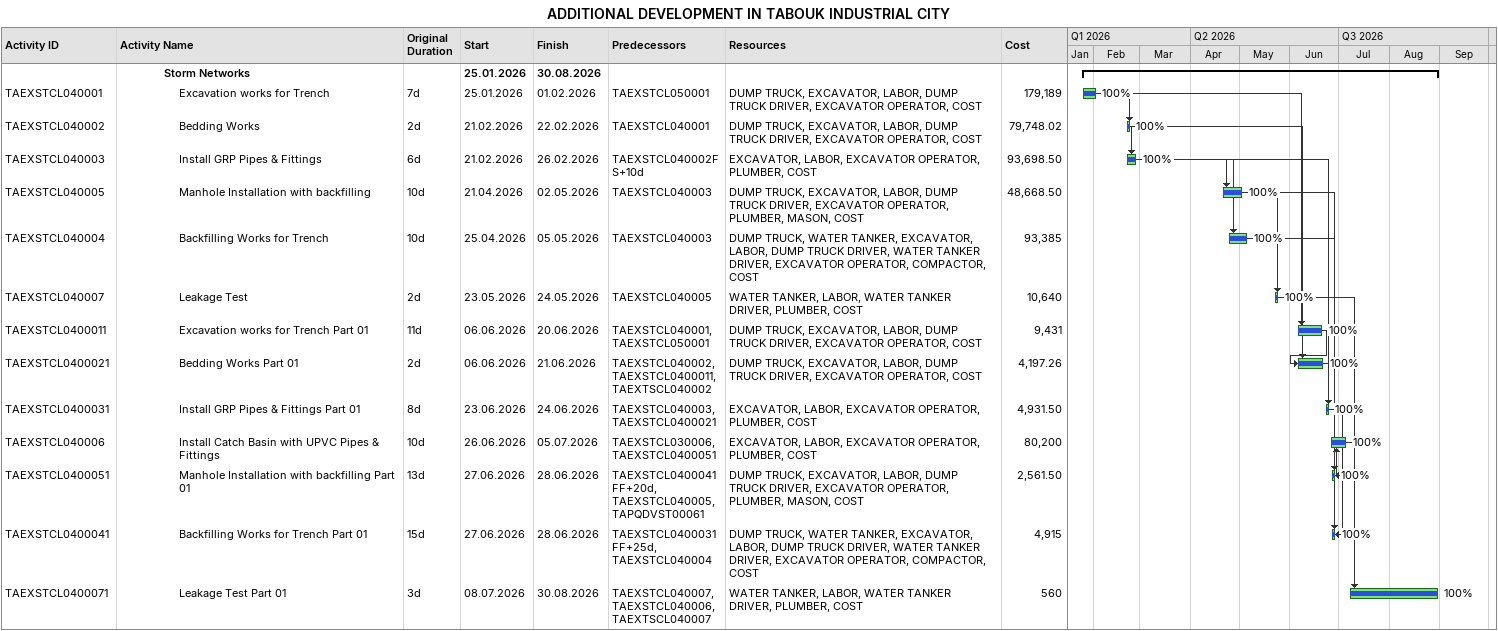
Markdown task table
ADDITIONAL DEVELOPMENT IN TABOUK INDUSTRIAL CITY

| ID | Level | Task | Original duration | Start | Finish | Predecessors | Resources | % complete | Cost |
|---|---|---|---|---|---|---|---|---|---|
|  | 4 | **Storm Networks** |  | 2026-01-25 | 2026-08-30 |  |  |  |  |
| TAEXSTCL040001 | 5 | Excavation works for Trench | 7d | 2026-01-25 | 2026-02-01 | TAEXSTCL050001 | DUMP TRUCK, EXCAVATOR, LABOR, DUMP TRUCK DRIVER, EXCAVATOR OPERATOR, COST | 100 | 179189 |
| TAEXSTCL040002 | 5 | Bedding Works | 2d | 2026-02-21 | 2026-02-22 | TAEXSTCL040001 | DUMP TRUCK, EXCAVATOR, LABOR, DUMP TRUCK DRIVER, EXCAVATOR OPERATOR, COST | 100 | 79748.02 |
| TAEXSTCL040003 | 5 | Install GRP Pipes & Fittings | 6d | 2026-02-21 | 2026-02-26 | TAEXSTCL040002FS+10d | EXCAVATOR, LABOR, EXCAVATOR OPERATOR, PLUMBER, COST | 100 | 93698.50 |
| TAEXSTCL040005 | 5 | Manhole Installation with backfilling | 10d | 2026-04-21 | 2026-05-02 | TAEXSTCL040003 | DUMP TRUCK, EXCAVATOR, LABOR, DUMP TRUCK DRIVER, EXCAVATOR OPERATOR, PLUMBER, MASON, COST | 100 | 48668.50 |
| TAEXSTCL040004 | 5 | Backfilling Works for Trench | 10d | 2026-04-25 | 2026-05-05 | TAEXSTCL040003 | DUMP TRUCK, WATER TANKER, EXCAVATOR, LABOR, DUMP TRUCK DRIVER, WATER TANKER DRIVER, EXCAVATOR OPERATOR, COMPACTOR, COST | 100 | 93385 |
| TAEXSTCL040007 | 5 | Leakage Test | 2d | 2026-05-23 | 2026-05-24 | TAEXSTCL040005 | WATER TANKER, LABOR, WATER TANKER DRIVER, PLUMBER, COST | 100 | 10640 |
| TAEXSTCL0400011 | 5 | Excavation works for Trench Part 01 | 11d | 2026-06-06 | 2026-06-20 | TAEXSTCL040001, TAEXSTCL050001 | DUMP TRUCK, EXCAVATOR, LABOR, DUMP TRUCK DRIVER, EXCAVATOR OPERATOR, COST | 100 | 9431 |
| TAEXSTCL0400021 | 5 | Bedding Works Part 01 | 2d | 2026-06-06 | 2026-06-21 | TAEXSTCL040002, TAEXSTCL0400011, TAEXTSCL040002 | DUMP TRUCK, EXCAVATOR, LABOR, DUMP TRUCK DRIVER, EXCAVATOR OPERATOR, COST | 100 | 4197.26 |
| TAEXSTCL0400031 | 5 | Install GRP Pipes & Fittings Part 01 | 8d | 2026-06-23 | 2026-06-24 | TAEXSTCL040003, TAEXSTCL0400021 | EXCAVATOR, LABOR, EXCAVATOR OPERATOR, PLUMBER, COST | 100 | 4931.50 |
| TAEXSTCL040006 | 5 | Install Catch Basin with UPVC Pipes & Fittings | 10d | 2026-06-26 | 2026-07-05 | TAEXSTCL030006, TAEXSTCL0400051 | EXCAVATOR, LABOR, EXCAVATOR OPERATOR, PLUMBER, COST | 100 | 80200 |
| TAEXSTCL0400051 | 5 | Manhole Installation with backfilling Part 01 | 13d | 2026-06-27 | 2026-06-28 | TAEXSTCL0400041FF+20d, TAEXSTCL040005, TAPQDVST00061 | DUMP TRUCK, EXCAVATOR, LABOR, DUMP TRUCK DRIVER, EXCAVATOR OPERATOR, PLUMBER, MASON, COST | 100 | 2561.50 |
| TAEXSTCL0400041 | 5 | Backfilling Works for Trench Part 01 | 15d | 2026-06-27 | 2026-06-28 | TAEXSTCL0400031FF+25d, TAEXSTCL040004 | DUMP TRUCK, WATER TANKER, EXCAVATOR, LABOR, DUMP TRUCK DRIVER, WATER TANKER DRIVER, EXCAVATOR OPERATOR, COMPACTOR, COST | 100 | 4915 |
| TAEXSTCL0400071 | 5 | Leakage Test Part 01 | 3d | 2026-07-08 | 2026-08-30 | TAEXSTCL040007, TAEXSTCL040006, TAEXTSCL040007 | WATER TANKER, LABOR, WATER TANKER DRIVER, PLUMBER, COST | 100 | 560 |
